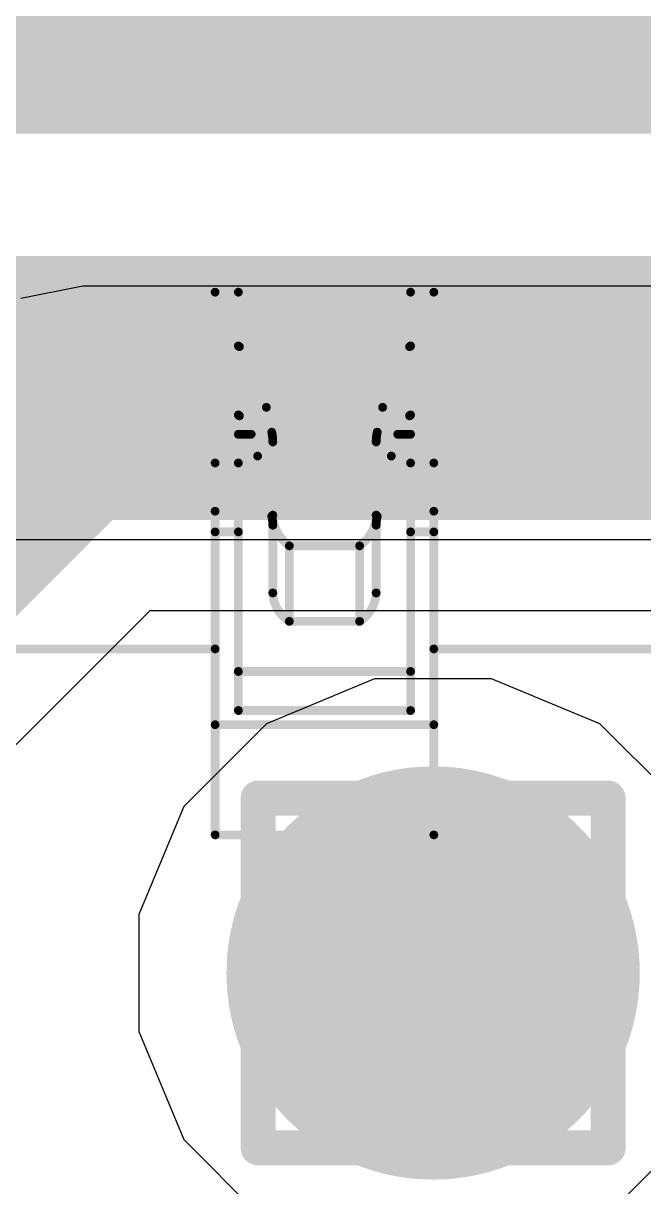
# Model space of a CAD drawing. Header units: inches. Extents: x -11 to 5433, y -4 to 5447.
# Drawn here: x 8.778 to 9.678, y 28.544 to 30.233 of the extents above; entities that cross this region are included whole.
import ezdxf

# ---------------------------------------------------------------- set-up
doc = ezdxf.new("R2010")
doc.units = ezdxf.units.IN
for name, color, linetype in [('Bottom Layer', 5, 'Continuous'), ('Drill Drawing', 1, 'Continuous'), ('Ground', 16, 'Continuous'), ('Mechanical 4', 56, 'Continuous'), ('Power', 76, 'Continuous'), ('Top Layer', 1, 'Continuous'), ('Via Holes', 16, 'Continuous')]:
    doc.layers.add(name, color=color, linetype=linetype)

msp = doc.modelspace()

# ---------------------------------------------------------------- hatches: boundary and pattern name
at = {"layer": 'Bottom Layer'}
h = msp.add_hatch(color=5, dxfattribs=at)
edge = h.paths.add_edge_path()
edge.add_arc((9.3726, 28.8544), 0.3, 0, 360)
at = {"layer": 'Ground'}
h = msp.add_hatch(color=16, dxfattribs=at)
edge = h.paths.add_edge_path()
edge.add_arc((9.3726, 28.8544), 0.3, 0, 360)
at = {"layer": 'Power'}
h = msp.add_hatch(color=76, dxfattribs=at)
edge = h.paths.add_edge_path()
edge.add_arc((9.3726, 28.8544), 0.3, 0, 360)
at = {"layer": 'Top Layer'}
h = msp.add_hatch(color=1, dxfattribs=at)
edge = h.paths.add_edge_path()
edge.add_arc((9.3726, 28.8544), 0.3, 0, 360)
at = {"layer": 'Via Holes'}
h = msp.add_hatch(color=7, dxfattribs=at)
edge = h.paths.add_edge_path()
edge.add_arc((9.3726, 28.8544), 0.15, 0, 360)

# ---------------------------------------------------------------- linework, layer by layer
at = {"layer": 'Bottom Layer'}
msp.add_line((5.6124, 29.4837), (14.1753, 29.4837), dxfattribs=at)
for points in [[(7.9898, 30.2128, 0.2794, 0.2794, 0), (14.4773, 30.2128, 0.2794, 0.2794, 0)], [(5.3419, 29.7556, 0.2794, 0.2794, 0), (14.288, 29.7556, 0.2794, 0.2794, 0)]]:
    msp.add_lwpolyline(points, format="xyseb", dxfattribs=at)
at = {"layer": 'Drill Drawing'}
for points in [[(9.1186, 29.1084, 0.0508, 0.0508, 0), (9.6266, 29.1084, 0.0508, 0.0508, 0)], [(9.1186, 28.6004, 0.0508, 0.0508, 0), (9.1186, 29.1084, 0.0508, 0.0508, 0)], [(9.6266, 28.6004, 0.0508, 0.0508, 0), (9.6266, 29.1084, 0.0508, 0.0508, 0)], [(9.2202, 29.0068, 0.0508, 0.0508, 0), (9.525, 29.0068, 0.0508, 0.0508, 0)], [(9.2202, 28.702, 0.0508, 0.0508, 0), (9.2202, 29.0068, 0.0508, 0.0508, 0)], [(9.525, 28.702, 0.0508, 0.0508, 0), (9.525, 29.0068, 0.0508, 0.0508, 0)], [(9.2202, 28.702, 0.0508, 0.0508, 0), (9.525, 28.702, 0.0508, 0.0508, 0)], [(9.1186, 28.6004, 0.0508, 0.0508, 0), (9.6266, 28.6004, 0.0508, 0.0508, 0)]]:
    msp.add_lwpolyline(points, format="xyseb", dxfattribs=at)
for points in [[(9.1059, 29.1084, 0.0254, 0.0254, 1), (9.1313, 29.1084, 0.0254, 0.0254, 1)], [(9.1059, 29.1084, 0.0254, 0.0254, 1), (9.1313, 29.1084, 0.0254, 0.0254, 1)], [(9.6139, 29.1084, 0.0254, 0.0254, 1), (9.6393, 29.1084, 0.0254, 0.0254, 1)], [(9.6139, 29.1084, 0.0254, 0.0254, 1), (9.6393, 29.1084, 0.0254, 0.0254, 1)], [(9.2075, 29.0068, 0.0254, 0.0254, 1), (9.2329, 29.0068, 0.0254, 0.0254, 1)], [(9.2075, 29.0068, 0.0254, 0.0254, 1), (9.2329, 29.0068, 0.0254, 0.0254, 1)], [(9.5123, 29.0068, 0.0254, 0.0254, 1), (9.5377, 29.0068, 0.0254, 0.0254, 1)], [(9.5123, 29.0068, 0.0254, 0.0254, 1), (9.5377, 29.0068, 0.0254, 0.0254, 1)], [(9.2075, 28.702, 0.0254, 0.0254, 1), (9.2329, 28.702, 0.0254, 0.0254, 1)], [(9.2075, 28.702, 0.0254, 0.0254, 1), (9.2329, 28.702, 0.0254, 0.0254, 1)], [(9.5123, 28.702, 0.0254, 0.0254, 1), (9.5377, 28.702, 0.0254, 0.0254, 1)], [(9.5123, 28.702, 0.0254, 0.0254, 1), (9.5377, 28.702, 0.0254, 0.0254, 1)], [(9.1059, 28.6004, 0.0254, 0.0254, 1), (9.1313, 28.6004, 0.0254, 0.0254, 1)], [(9.1059, 28.6004, 0.0254, 0.0254, 1), (9.1313, 28.6004, 0.0254, 0.0254, 1)], [(9.6139, 28.6004, 0.0254, 0.0254, 1), (9.6393, 28.6004, 0.0254, 0.0254, 1)], [(9.6139, 28.6004, 0.0254, 0.0254, 1), (9.6393, 28.6004, 0.0254, 0.0254, 1)]]:
    msp.add_lwpolyline(points, format="xyseb", close=True, dxfattribs=at)
at = {"layer": 'Ground'}
for p, q in [((8.8643, 29.8514), (8.7742, 29.8335)), ((21.2601, 29.8514), (8.8643, 29.8514)), ((7.6125, 28.0315), (8.9617, 29.3807)), ((8.9617, 29.3807), (21.1627, 29.3807))]:
    msp.add_line(p, q, dxfattribs=at)
for points in [[(7.1882, 27.94, 0.2076, 0.2076, 0), (8.8643, 29.6161, 0.2076, 0.2076, 0)], [(8.8643, 29.6161, 0.2076, 0.2076, 0), (21.2601, 29.6161, 0.2076, 0.2076, 0)]]:
    msp.add_lwpolyline(points, format="xyseb", dxfattribs=at)
msp.add_lwpolyline([(8.8124, 29.6161, 0.1038, 0.1038, 1), (8.9162, 29.6161, 0.1038, 0.1038, 1)], format="xyseb", close=True, dxfattribs=at)
msp.add_lwpolyline([(8.8124, 29.6161, 0.1038, 0.1038, 1), (8.9162, 29.6161, 0.1038, 0.1038, 1)], format="xyseb", close=True, dxfattribs=at)
at = {"layer": 'Mechanical 4'}
for points in [[(9.0562, 29.8429, 0.0127, 0.0127, 0), (9.3737, 29.8429, 0.0127, 0.0127, 0)], [(9.0562, 29.0549, 0.0127, 0.0127, 0), (9.0562, 29.8429, 0.0127, 0.0127, 0)], [(9.0899, 29.2355, 0.0127, 0.0127, 0), (9.0899, 29.8429, 0.0127, 0.0127, 0)], [(9.3399, 29.2355, 0.0127, 0.0127, 0), (9.3399, 29.8429, 0.0127, 0.0127, 0)], [(9.3737, 29.0549, 0.0127, 0.0127, 0), (9.3737, 29.8429, 0.0127, 0.0127, 0)], [(9.0899, 29.7649, 0.0127, 0.0127, 0), (9.3399, 29.7649, 0.0127, 0.0127, 0)], [(9.09, 29.7646, 0.0127, 0.0127, -0.032605), (9.0899, 29.7647, 0.0127, 0.0127, 0)], [(9.0901, 29.7645, 0.0127, 0.0127, -0.028288), (9.09, 29.7646, 0.0127, 0.0127, 0)], [(9.0902, 29.7645, 0.0127, 0.0127, -0.026751), (9.0901, 29.7645, 0.0127, 0.0127, 0)], [(9.0903, 29.7644, 0.0127, 0.0127, -0.021994), (9.0902, 29.7645, 0.0127, 0.0127, 0)], [(9.0905, 29.7643, 0.0127, 0.0127, -0.016687), (9.0903, 29.7644, 0.0127, 0.0127, 0)], [(9.0907, 29.7642, 0.0127, 0.0127, -0.009376), (9.0905, 29.7643, 0.0127, 0.0127, 0)], [(9.0909, 29.7641, 0.0127, 0.0127, -0.005205), (9.0907, 29.7642, 0.0127, 0.0127, 0)], [(9.0909, 29.7641, 0.0127, 0.0127, 0), (9.0912, 29.7639, 0.0127, 0.0127, 0)], [(9.0912, 29.7639, 0.0127, 0.0127, 0), (9.0914, 29.7638, 0.0127, 0.0127, 0)], [(9.0914, 29.6634, 0.0127, 0.0127, 0), (9.0914, 29.7638, 0.0127, 0.0127, 0)], [(9.0914, 29.7638, 0.0127, 0.0127, -0.179894), (9.1305, 29.6757, 0.0127, 0.0127, 0)], [(9.2993, 29.6757, 0.0127, 0.0127, -0.179894), (9.3384, 29.7638, 0.0127, 0.0127, 0)], [(9.3384, 29.7638, 0.0127, 0.0127, 0), (9.3389, 29.7641, 0.0127, 0.0127, 0)], [(9.3384, 29.6634, 0.0127, 0.0127, 0), (9.3384, 29.7638, 0.0127, 0.0127, 0)], [(9.3389, 29.7641, 0.0127, 0.0127, 0), (9.3391, 29.7642, 0.0127, 0.0127, 0)], [(9.3393, 29.7643, 0.0127, 0.0127, -0.00707), (9.3391, 29.7642, 0.0127, 0.0127, 0)], [(9.3395, 29.7644, 0.0127, 0.0127, -0.012209), (9.3393, 29.7643, 0.0127, 0.0127, 0)], [(9.3397, 29.7645, 0.0127, 0.0127, -0.02262), (9.3395, 29.7644, 0.0127, 0.0127, 0)], [(9.3398, 29.7645, 0.0127, 0.0127, -0.031881), (9.3397, 29.7645, 0.0127, 0.0127, 0)], [(9.3398, 29.7646, 0.0127, 0.0127, -0.037446), (9.3398, 29.7645, 0.0127, 0.0127, 0)], [(9.3399, 29.7647, 0.0127, 0.0127, -0.013234), (9.3399, 29.7647, 0.0127, 0.0127, 0)], [(9.3399, 29.7647, 0.0127, 0.0127, -0.032689), (9.3398, 29.7646, 0.0127, 0.0127, 0)], [(9.1305, 29.6757, 0.0127, 0.0127, 0), (9.2993, 29.6757, 0.0127, 0.0127, 0)], [(9.1305, 29.6757, 0.0127, 0.0127, 0), (9.1384, 29.6396, 0.0127, 0.0127, 0)], [(9.2914, 29.6396, 0.0127, 0.0127, 0), (9.2993, 29.6757, 0.0127, 0.0127, 0)], [(9.09, 29.6645, 0.0127, 0.0127, -0.028597), (9.0899, 29.6647, 0.0127, 0.0127, 0)], [(9.0902, 29.6643, 0.0127, 0.0127, -0.054321), (9.09, 29.6645, 0.0127, 0.0127, 0)], [(9.0903, 29.6642, 0.0127, 0.0127, -0.023386), (9.0902, 29.6643, 0.0127, 0.0127, 0)], [(9.0905, 29.6641, 0.0127, 0.0127, -0.018562), (9.0903, 29.6642, 0.0127, 0.0127, 0)], [(9.0907, 29.6639, 0.0127, 0.0127, -0.010737), (9.0905, 29.6641, 0.0127, 0.0127, 0)], [(9.0909, 29.6638, 0.0127, 0.0127, -0.006055), (9.0907, 29.6639, 0.0127, 0.0127, 0)], [(9.0909, 29.6638, 0.0127, 0.0127, 0), (9.0912, 29.6636, 0.0127, 0.0127, 0)], [(9.0912, 29.6636, 0.0127, 0.0127, 0), (9.0914, 29.6634, 0.0127, 0.0127, 0)], [(9.0914, 29.6634, 0.0127, 0.0127, -0.162591), (9.1179, 29.6049, 0.0127, 0.0127, 0)], [(9.3119, 29.6049, 0.0127, 0.0127, -0.162591), (9.3384, 29.6634, 0.0127, 0.0127, 0)], [(9.3384, 29.6634, 0.0127, 0.0127, 0), (9.3389, 29.6638, 0.0127, 0.0127, 0)], [(9.3391, 29.6639, 0.0127, 0.0127, -0.004821), (9.3389, 29.6638, 0.0127, 0.0127, 0)], [(9.3393, 29.664, 0.0127, 0.0127, -0.00812), (9.3391, 29.6639, 0.0127, 0.0127, 0)], [(9.3395, 29.6642, 0.0127, 0.0127, -0.013729), (9.3393, 29.664, 0.0127, 0.0127, 0)], [(9.3397, 29.6643, 0.0127, 0.0127, -0.024462), (9.3395, 29.6642, 0.0127, 0.0127, 0)], [(9.3398, 29.6644, 0.0127, 0.0127, -0.032319), (9.3397, 29.6643, 0.0127, 0.0127, 0)], [(9.3398, 29.6645, 0.0127, 0.0127, -0.035041), (9.3398, 29.6644, 0.0127, 0.0127, 0)], [(9.3399, 29.6647, 0.0127, 0.0127, -0.011022), (9.3399, 29.6646, 0.0127, 0.0127, 0)], [(9.3399, 29.6646, 0.0127, 0.0127, -0.028404), (9.3398, 29.6645, 0.0127, 0.0127, 0)], [(9.0899, 29.6366, 0.0127, 0.0127, 0), (9.1086, 29.6366, 0.0127, 0.0127, 0)], [(9.1384, 29.5177, 0.0127, 0.0127, 0), (9.1384, 29.6396, 0.0127, 0.0127, 0)], [(9.1384, 29.6396, 0.0127, 0.0127, -0.053658), (9.1399, 29.6255, 0.0127, 0.0127, 0)], [(9.1399, 29.4062, 0.0127, 0.0127, 0), (9.1399, 29.6255, 0.0127, 0.0127, 0)], [(9.2899, 29.6255, 0.0127, 0.0127, -0.053658), (9.2914, 29.6396, 0.0127, 0.0127, 0)], [(9.2899, 29.4062, 0.0127, 0.0127, 0), (9.2899, 29.6255, 0.0127, 0.0127, 0)], [(9.2914, 29.5177, 0.0127, 0.0127, 0), (9.2914, 29.6396, 0.0127, 0.0127, 0)], [(9.3212, 29.6366, 0.0127, 0.0127, 0), (9.3399, 29.6366, 0.0127, 0.0127, 0)], [(9.0562, 29.5949, 0.0127, 0.0127, 0), (9.0899, 29.5949, 0.0127, 0.0127, 0)], [(9.1179, 29.6049, 0.0127, 0.0127, 0), (9.1384, 29.5177, 0.0127, 0.0127, 0)], [(9.2914, 29.5177, 0.0127, 0.0127, 0), (9.3119, 29.6049, 0.0127, 0.0127, 0)], [(9.3399, 29.5949, 0.0127, 0.0127, 0), (9.3737, 29.5949, 0.0127, 0.0127, 0)], [(8.7387, 29.5249, 0.0127, 0.0127, 0), (9.0562, 29.5249, 0.0127, 0.0127, 0)], [(9.3737, 29.5249, 0.0127, 0.0127, 0), (9.6912, 29.5249, 0.0127, 0.0127, 0)], [(9.1384, 29.5177, 0.0127, 0.0127, -0.057864), (9.1399, 29.5046, 0.0127, 0.0127, 0)], [(9.1639, 29.4746, 0.0127, 0.0127, -0.23748), (9.1399, 29.5192, 0.0127, 0.0127, 0)], [(9.2899, 29.5192, 0.0127, 0.0127, -0.23748), (9.2659, 29.4746, 0.0127, 0.0127, 0)], [(9.2899, 29.5046, 0.0127, 0.0127, -0.057864), (9.2914, 29.5177, 0.0127, 0.0127, 0)], [(9.0562, 29.4949, 0.0127, 0.0127, 0), (9.0899, 29.4949, 0.0127, 0.0127, 0)], [(9.3399, 29.4949, 0.0127, 0.0127, 0), (9.3737, 29.4949, 0.0127, 0.0127, 0)], [(9.1639, 29.4746, 0.0127, 0.0127, 0), (9.2659, 29.4746, 0.0127, 0.0127, 0)], [(9.1639, 29.3649, 0.0127, 0.0127, 0), (9.1639, 29.4746, 0.0127, 0.0127, 0)], [(9.2659, 29.3649, 0.0127, 0.0127, 0), (9.2659, 29.4746, 0.0127, 0.0127, 0)], [(9.1639, 29.3649, 0.0127, 0.0127, -0.247377), (9.1399, 29.4062, 0.0127, 0.0127, 0)], [(9.2899, 29.4062, 0.0127, 0.0127, -0.247377), (9.2659, 29.3649, 0.0127, 0.0127, 0)], [(9.1639, 29.3649, 0.0127, 0.0127, 0), (9.2659, 29.3649, 0.0127, 0.0127, 0)], [(8.7387, 29.3249, 0.0127, 0.0127, 0), (9.0562, 29.3249, 0.0127, 0.0127, 0)], [(9.3737, 29.3249, 0.0127, 0.0127, 0), (9.6912, 29.3249, 0.0127, 0.0127, 0)], [(9.0899, 29.2922, 0.0127, 0.0127, 0), (9.3399, 29.2922, 0.0127, 0.0127, 0)], [(9.0899, 29.2355, 0.0127, 0.0127, 0), (9.3399, 29.2355, 0.0127, 0.0127, 0)], [(9.0562, 29.2149, 0.0127, 0.0127, 0), (9.3737, 29.2149, 0.0127, 0.0127, 0)], [(9.0562, 29.0549, 0.0127, 0.0127, 0), (9.3737, 29.0549, 0.0127, 0.0127, 0)]]:
    msp.add_lwpolyline(points, format="xyseb", dxfattribs=at)
for points in [[(9.053, 29.8429, 0.00635, 0.00635, 1), (9.0593, 29.8429, 0.00635, 0.00635, 1)], [(9.053, 29.8429, 0.00635, 0.00635, 1), (9.0593, 29.8429, 0.00635, 0.00635, 1)], [(9.0867, 29.8429, 0.00635, 0.00635, 1), (9.0931, 29.8429, 0.00635, 0.00635, 1)], [(9.3367, 29.8429, 0.00635, 0.00635, 1), (9.3431, 29.8429, 0.00635, 0.00635, 1)], [(9.3705, 29.8429, 0.00635, 0.00635, 1), (9.3768, 29.8429, 0.00635, 0.00635, 1)], [(9.3705, 29.8429, 0.00635, 0.00635, 1), (9.3768, 29.8429, 0.00635, 0.00635, 1)], [(9.0867, 29.7649, 0.00635, 0.00635, 1), (9.0931, 29.7649, 0.00635, 0.00635, 1)], [(9.0867, 29.7647, 0.00635, 0.00635, 1), (9.0931, 29.7647, 0.00635, 0.00635, 1)], [(9.0868, 29.7646, 0.00635, 0.00635, 1), (9.0932, 29.7646, 0.00635, 0.00635, 1)], [(9.0868, 29.7646, 0.00635, 0.00635, 1), (9.0932, 29.7646, 0.00635, 0.00635, 1)], [(9.0869, 29.7645, 0.00635, 0.00635, 1), (9.0932, 29.7645, 0.00635, 0.00635, 1)], [(9.0869, 29.7645, 0.00635, 0.00635, 1), (9.0932, 29.7645, 0.00635, 0.00635, 1)], [(9.087, 29.7645, 0.00635, 0.00635, 1), (9.0933, 29.7645, 0.00635, 0.00635, 1)], [(9.087, 29.7645, 0.00635, 0.00635, 1), (9.0933, 29.7645, 0.00635, 0.00635, 1)], [(9.0871, 29.7644, 0.00635, 0.00635, 1), (9.0935, 29.7644, 0.00635, 0.00635, 1)], [(9.0871, 29.7644, 0.00635, 0.00635, 1), (9.0935, 29.7644, 0.00635, 0.00635, 1)], [(9.0873, 29.7643, 0.00635, 0.00635, 1), (9.0936, 29.7643, 0.00635, 0.00635, 1)], [(9.0873, 29.7643, 0.00635, 0.00635, 1), (9.0936, 29.7643, 0.00635, 0.00635, 1)], [(9.0875, 29.7642, 0.00635, 0.00635, 1), (9.0938, 29.7642, 0.00635, 0.00635, 1)], [(9.0875, 29.7642, 0.00635, 0.00635, 1), (9.0938, 29.7642, 0.00635, 0.00635, 1)], [(9.0877, 29.7641, 0.00635, 0.00635, 1), (9.0941, 29.7641, 0.00635, 0.00635, 1)], [(9.0877, 29.7641, 0.00635, 0.00635, 1), (9.0941, 29.7641, 0.00635, 0.00635, 1)], [(9.088, 29.7639, 0.00635, 0.00635, 1), (9.0943, 29.7639, 0.00635, 0.00635, 1)], [(9.088, 29.7639, 0.00635, 0.00635, 1), (9.0943, 29.7639, 0.00635, 0.00635, 1)], [(9.0882, 29.7638, 0.00635, 0.00635, 1), (9.0946, 29.7638, 0.00635, 0.00635, 1)], [(9.0882, 29.7638, 0.00635, 0.00635, 1), (9.0946, 29.7638, 0.00635, 0.00635, 1)], [(9.0882, 29.7638, 0.00635, 0.00635, 1), (9.0946, 29.7638, 0.00635, 0.00635, 1)], [(9.3352, 29.7638, 0.00635, 0.00635, 1), (9.3416, 29.7638, 0.00635, 0.00635, 1)], [(9.3352, 29.7638, 0.00635, 0.00635, 1), (9.3416, 29.7638, 0.00635, 0.00635, 1)], [(9.3352, 29.7638, 0.00635, 0.00635, 1), (9.3416, 29.7638, 0.00635, 0.00635, 1)], [(9.3357, 29.7641, 0.00635, 0.00635, 1), (9.3421, 29.7641, 0.00635, 0.00635, 1)], [(9.3357, 29.7641, 0.00635, 0.00635, 1), (9.3421, 29.7641, 0.00635, 0.00635, 1)], [(9.336, 29.7642, 0.00635, 0.00635, 1), (9.3423, 29.7642, 0.00635, 0.00635, 1)], [(9.336, 29.7642, 0.00635, 0.00635, 1), (9.3423, 29.7642, 0.00635, 0.00635, 1)], [(9.3362, 29.7643, 0.00635, 0.00635, 1), (9.3425, 29.7643, 0.00635, 0.00635, 1)], [(9.3362, 29.7643, 0.00635, 0.00635, 1), (9.3425, 29.7643, 0.00635, 0.00635, 1)], [(9.3363, 29.7644, 0.00635, 0.00635, 1), (9.3427, 29.7644, 0.00635, 0.00635, 1)], [(9.3363, 29.7644, 0.00635, 0.00635, 1), (9.3427, 29.7644, 0.00635, 0.00635, 1)], [(9.3365, 29.7645, 0.00635, 0.00635, 1), (9.3428, 29.7645, 0.00635, 0.00635, 1)], [(9.3365, 29.7645, 0.00635, 0.00635, 1), (9.3428, 29.7645, 0.00635, 0.00635, 1)], [(9.3366, 29.7645, 0.00635, 0.00635, 1), (9.3429, 29.7645, 0.00635, 0.00635, 1)], [(9.3366, 29.7645, 0.00635, 0.00635, 1), (9.3429, 29.7645, 0.00635, 0.00635, 1)], [(9.3367, 29.7647, 0.00635, 0.00635, 1), (9.343, 29.7647, 0.00635, 0.00635, 1)], [(9.3367, 29.7647, 0.00635, 0.00635, 1), (9.343, 29.7647, 0.00635, 0.00635, 1)], [(9.3366, 29.7646, 0.00635, 0.00635, 1), (9.343, 29.7646, 0.00635, 0.00635, 1)], [(9.3366, 29.7646, 0.00635, 0.00635, 1), (9.343, 29.7646, 0.00635, 0.00635, 1)], [(9.3367, 29.7649, 0.00635, 0.00635, 1), (9.3431, 29.7649, 0.00635, 0.00635, 1)], [(9.3367, 29.7647, 0.00635, 0.00635, 1), (9.3431, 29.7647, 0.00635, 0.00635, 1)], [(9.1274, 29.6757, 0.00635, 0.00635, 1), (9.1337, 29.6757, 0.00635, 0.00635, 1)], [(9.1274, 29.6757, 0.00635, 0.00635, 1), (9.1337, 29.6757, 0.00635, 0.00635, 1)], [(9.1274, 29.6757, 0.00635, 0.00635, 1), (9.1337, 29.6757, 0.00635, 0.00635, 1)], [(9.2961, 29.6757, 0.00635, 0.00635, 1), (9.3025, 29.6757, 0.00635, 0.00635, 1)], [(9.2961, 29.6757, 0.00635, 0.00635, 1), (9.3025, 29.6757, 0.00635, 0.00635, 1)], [(9.2961, 29.6757, 0.00635, 0.00635, 1), (9.3025, 29.6757, 0.00635, 0.00635, 1)], [(9.0867, 29.6647, 0.00635, 0.00635, 1), (9.0931, 29.6647, 0.00635, 0.00635, 1)], [(9.0868, 29.6645, 0.00635, 0.00635, 1), (9.0932, 29.6645, 0.00635, 0.00635, 1)], [(9.0868, 29.6645, 0.00635, 0.00635, 1), (9.0932, 29.6645, 0.00635, 0.00635, 1)], [(9.087, 29.6643, 0.00635, 0.00635, 1), (9.0933, 29.6643, 0.00635, 0.00635, 1)], [(9.087, 29.6643, 0.00635, 0.00635, 1), (9.0933, 29.6643, 0.00635, 0.00635, 1)], [(9.0871, 29.6642, 0.00635, 0.00635, 1), (9.0935, 29.6642, 0.00635, 0.00635, 1)], [(9.0871, 29.6642, 0.00635, 0.00635, 1), (9.0935, 29.6642, 0.00635, 0.00635, 1)], [(9.0873, 29.6641, 0.00635, 0.00635, 1), (9.0936, 29.6641, 0.00635, 0.00635, 1)], [(9.0873, 29.6641, 0.00635, 0.00635, 1), (9.0936, 29.6641, 0.00635, 0.00635, 1)], [(9.0875, 29.6639, 0.00635, 0.00635, 1), (9.0938, 29.6639, 0.00635, 0.00635, 1)], [(9.0875, 29.6639, 0.00635, 0.00635, 1), (9.0938, 29.6639, 0.00635, 0.00635, 1)], [(9.0877, 29.6638, 0.00635, 0.00635, 1), (9.0941, 29.6638, 0.00635, 0.00635, 1)], [(9.0877, 29.6638, 0.00635, 0.00635, 1), (9.0941, 29.6638, 0.00635, 0.00635, 1)], [(9.088, 29.6636, 0.00635, 0.00635, 1), (9.0943, 29.6636, 0.00635, 0.00635, 1)], [(9.088, 29.6636, 0.00635, 0.00635, 1), (9.0943, 29.6636, 0.00635, 0.00635, 1)], [(9.0882, 29.6634, 0.00635, 0.00635, 1), (9.0946, 29.6634, 0.00635, 0.00635, 1)], [(9.0882, 29.6634, 0.00635, 0.00635, 1), (9.0946, 29.6634, 0.00635, 0.00635, 1)], [(9.0882, 29.6634, 0.00635, 0.00635, 1), (9.0946, 29.6634, 0.00635, 0.00635, 1)], [(9.3352, 29.6634, 0.00635, 0.00635, 1), (9.3416, 29.6634, 0.00635, 0.00635, 1)], [(9.3352, 29.6634, 0.00635, 0.00635, 1), (9.3416, 29.6634, 0.00635, 0.00635, 1)], [(9.3352, 29.6634, 0.00635, 0.00635, 1), (9.3416, 29.6634, 0.00635, 0.00635, 1)], [(9.3357, 29.6638, 0.00635, 0.00635, 1), (9.3421, 29.6638, 0.00635, 0.00635, 1)], [(9.3357, 29.6638, 0.00635, 0.00635, 1), (9.3421, 29.6638, 0.00635, 0.00635, 1)], [(9.336, 29.6639, 0.00635, 0.00635, 1), (9.3423, 29.6639, 0.00635, 0.00635, 1)], [(9.336, 29.6639, 0.00635, 0.00635, 1), (9.3423, 29.6639, 0.00635, 0.00635, 1)], [(9.3362, 29.664, 0.00635, 0.00635, 1), (9.3425, 29.664, 0.00635, 0.00635, 1)], [(9.3362, 29.664, 0.00635, 0.00635, 1), (9.3425, 29.664, 0.00635, 0.00635, 1)], [(9.3363, 29.6642, 0.00635, 0.00635, 1), (9.3427, 29.6642, 0.00635, 0.00635, 1)], [(9.3363, 29.6642, 0.00635, 0.00635, 1), (9.3427, 29.6642, 0.00635, 0.00635, 1)], [(9.3365, 29.6643, 0.00635, 0.00635, 1), (9.3428, 29.6643, 0.00635, 0.00635, 1)], [(9.3365, 29.6643, 0.00635, 0.00635, 1), (9.3428, 29.6643, 0.00635, 0.00635, 1)], [(9.3366, 29.6644, 0.00635, 0.00635, 1), (9.3429, 29.6644, 0.00635, 0.00635, 1)], [(9.3366, 29.6644, 0.00635, 0.00635, 1), (9.3429, 29.6644, 0.00635, 0.00635, 1)], [(9.3367, 29.6646, 0.00635, 0.00635, 1), (9.343, 29.6646, 0.00635, 0.00635, 1)], [(9.3367, 29.6646, 0.00635, 0.00635, 1), (9.343, 29.6646, 0.00635, 0.00635, 1)], [(9.3366, 29.6645, 0.00635, 0.00635, 1), (9.343, 29.6645, 0.00635, 0.00635, 1)], [(9.3366, 29.6645, 0.00635, 0.00635, 1), (9.343, 29.6645, 0.00635, 0.00635, 1)], [(9.3367, 29.6647, 0.00635, 0.00635, 1), (9.3431, 29.6647, 0.00635, 0.00635, 1)], [(9.0867, 29.6366, 0.00635, 0.00635, 1), (9.0931, 29.6366, 0.00635, 0.00635, 1)], [(9.1054, 29.6366, 0.00635, 0.00635, 1), (9.1117, 29.6366, 0.00635, 0.00635, 1)], [(9.1352, 29.6396, 0.00635, 0.00635, 1), (9.1416, 29.6396, 0.00635, 0.00635, 1)], [(9.1352, 29.6396, 0.00635, 0.00635, 1), (9.1416, 29.6396, 0.00635, 0.00635, 1)], [(9.1352, 29.6396, 0.00635, 0.00635, 1), (9.1416, 29.6396, 0.00635, 0.00635, 1)], [(9.1367, 29.6255, 0.00635, 0.00635, 1), (9.1431, 29.6255, 0.00635, 0.00635, 1)], [(9.1367, 29.6255, 0.00635, 0.00635, 1), (9.1431, 29.6255, 0.00635, 0.00635, 1)], [(9.2867, 29.6255, 0.00635, 0.00635, 1), (9.2931, 29.6255, 0.00635, 0.00635, 1)], [(9.2867, 29.6255, 0.00635, 0.00635, 1), (9.2931, 29.6255, 0.00635, 0.00635, 1)], [(9.2882, 29.6396, 0.00635, 0.00635, 1), (9.2946, 29.6396, 0.00635, 0.00635, 1)], [(9.2882, 29.6396, 0.00635, 0.00635, 1), (9.2946, 29.6396, 0.00635, 0.00635, 1)], [(9.2882, 29.6396, 0.00635, 0.00635, 1), (9.2946, 29.6396, 0.00635, 0.00635, 1)], [(9.3181, 29.6366, 0.00635, 0.00635, 1), (9.3244, 29.6366, 0.00635, 0.00635, 1)], [(9.3367, 29.6366, 0.00635, 0.00635, 1), (9.3431, 29.6366, 0.00635, 0.00635, 1)], [(9.053, 29.5949, 0.00635, 0.00635, 1), (9.0593, 29.5949, 0.00635, 0.00635, 1)], [(9.0867, 29.5949, 0.00635, 0.00635, 1), (9.0931, 29.5949, 0.00635, 0.00635, 1)], [(9.1147, 29.6049, 0.00635, 0.00635, 1), (9.121, 29.6049, 0.00635, 0.00635, 1)], [(9.1147, 29.6049, 0.00635, 0.00635, 1), (9.121, 29.6049, 0.00635, 0.00635, 1)], [(9.3088, 29.6049, 0.00635, 0.00635, 1), (9.3151, 29.6049, 0.00635, 0.00635, 1)], [(9.3088, 29.6049, 0.00635, 0.00635, 1), (9.3151, 29.6049, 0.00635, 0.00635, 1)], [(9.3367, 29.5949, 0.00635, 0.00635, 1), (9.3431, 29.5949, 0.00635, 0.00635, 1)], [(9.3705, 29.5949, 0.00635, 0.00635, 1), (9.3768, 29.5949, 0.00635, 0.00635, 1)], [(9.053, 29.5249, 0.00635, 0.00635, 1), (9.0593, 29.5249, 0.00635, 0.00635, 1)], [(9.3705, 29.5249, 0.00635, 0.00635, 1), (9.3768, 29.5249, 0.00635, 0.00635, 1)], [(9.1352, 29.5177, 0.00635, 0.00635, 1), (9.1416, 29.5177, 0.00635, 0.00635, 1)], [(9.1352, 29.5177, 0.00635, 0.00635, 1), (9.1416, 29.5177, 0.00635, 0.00635, 1)], [(9.1352, 29.5177, 0.00635, 0.00635, 1), (9.1416, 29.5177, 0.00635, 0.00635, 1)], [(9.1367, 29.5192, 0.00635, 0.00635, 1), (9.1431, 29.5192, 0.00635, 0.00635, 1)], [(9.2867, 29.5192, 0.00635, 0.00635, 1), (9.2931, 29.5192, 0.00635, 0.00635, 1)], [(9.2882, 29.5177, 0.00635, 0.00635, 1), (9.2946, 29.5177, 0.00635, 0.00635, 1)], [(9.2882, 29.5177, 0.00635, 0.00635, 1), (9.2946, 29.5177, 0.00635, 0.00635, 1)], [(9.2882, 29.5177, 0.00635, 0.00635, 1), (9.2946, 29.5177, 0.00635, 0.00635, 1)], [(9.053, 29.4949, 0.00635, 0.00635, 1), (9.0593, 29.4949, 0.00635, 0.00635, 1)], [(9.0867, 29.4949, 0.00635, 0.00635, 1), (9.0931, 29.4949, 0.00635, 0.00635, 1)], [(9.1367, 29.5046, 0.00635, 0.00635, 1), (9.1431, 29.5046, 0.00635, 0.00635, 1)], [(9.2867, 29.5046, 0.00635, 0.00635, 1), (9.2931, 29.5046, 0.00635, 0.00635, 1)], [(9.3367, 29.4949, 0.00635, 0.00635, 1), (9.3431, 29.4949, 0.00635, 0.00635, 1)], [(9.3705, 29.4949, 0.00635, 0.00635, 1), (9.3768, 29.4949, 0.00635, 0.00635, 1)], [(9.1607, 29.4746, 0.00635, 0.00635, 1), (9.1671, 29.4746, 0.00635, 0.00635, 1)], [(9.1607, 29.4746, 0.00635, 0.00635, 1), (9.1671, 29.4746, 0.00635, 0.00635, 1)], [(9.1607, 29.4746, 0.00635, 0.00635, 1), (9.1671, 29.4746, 0.00635, 0.00635, 1)], [(9.2627, 29.4746, 0.00635, 0.00635, 1), (9.2691, 29.4746, 0.00635, 0.00635, 1)], [(9.2627, 29.4746, 0.00635, 0.00635, 1), (9.2691, 29.4746, 0.00635, 0.00635, 1)], [(9.2627, 29.4746, 0.00635, 0.00635, 1), (9.2691, 29.4746, 0.00635, 0.00635, 1)], [(9.1367, 29.4062, 0.00635, 0.00635, 1), (9.1431, 29.4062, 0.00635, 0.00635, 1)], [(9.1367, 29.4062, 0.00635, 0.00635, 1), (9.1431, 29.4062, 0.00635, 0.00635, 1)], [(9.2867, 29.4062, 0.00635, 0.00635, 1), (9.2931, 29.4062, 0.00635, 0.00635, 1)], [(9.2867, 29.4062, 0.00635, 0.00635, 1), (9.2931, 29.4062, 0.00635, 0.00635, 1)], [(9.1607, 29.3649, 0.00635, 0.00635, 1), (9.1671, 29.3649, 0.00635, 0.00635, 1)], [(9.1607, 29.3649, 0.00635, 0.00635, 1), (9.1671, 29.3649, 0.00635, 0.00635, 1)], [(9.1607, 29.3649, 0.00635, 0.00635, 1), (9.1671, 29.3649, 0.00635, 0.00635, 1)], [(9.2627, 29.3649, 0.00635, 0.00635, 1), (9.2691, 29.3649, 0.00635, 0.00635, 1)], [(9.2627, 29.3649, 0.00635, 0.00635, 1), (9.2691, 29.3649, 0.00635, 0.00635, 1)], [(9.2627, 29.3649, 0.00635, 0.00635, 1), (9.2691, 29.3649, 0.00635, 0.00635, 1)], [(9.053, 29.3249, 0.00635, 0.00635, 1), (9.0593, 29.3249, 0.00635, 0.00635, 1)], [(9.3705, 29.3249, 0.00635, 0.00635, 1), (9.3768, 29.3249, 0.00635, 0.00635, 1)], [(9.0867, 29.2922, 0.00635, 0.00635, 1), (9.0931, 29.2922, 0.00635, 0.00635, 1)], [(9.3367, 29.2922, 0.00635, 0.00635, 1), (9.3431, 29.2922, 0.00635, 0.00635, 1)], [(9.0867, 29.2355, 0.00635, 0.00635, 1), (9.0931, 29.2355, 0.00635, 0.00635, 1)], [(9.0867, 29.2355, 0.00635, 0.00635, 1), (9.0931, 29.2355, 0.00635, 0.00635, 1)], [(9.3367, 29.2355, 0.00635, 0.00635, 1), (9.3431, 29.2355, 0.00635, 0.00635, 1)], [(9.3367, 29.2355, 0.00635, 0.00635, 1), (9.3431, 29.2355, 0.00635, 0.00635, 1)], [(9.053, 29.2149, 0.00635, 0.00635, 1), (9.0593, 29.2149, 0.00635, 0.00635, 1)], [(9.3705, 29.2149, 0.00635, 0.00635, 1), (9.3768, 29.2149, 0.00635, 0.00635, 1)], [(9.053, 29.0549, 0.00635, 0.00635, 1), (9.0593, 29.0549, 0.00635, 0.00635, 1)], [(9.053, 29.0549, 0.00635, 0.00635, 1), (9.0593, 29.0549, 0.00635, 0.00635, 1)], [(9.3705, 29.0549, 0.00635, 0.00635, 1), (9.3768, 29.0549, 0.00635, 0.00635, 1)], [(9.3705, 29.0549, 0.00635, 0.00635, 1), (9.3768, 29.0549, 0.00635, 0.00635, 1)]]:
    msp.add_lwpolyline(points, format="xyseb", close=True, dxfattribs=at)
at = {"layer": 'Power'}
for p, q in [((9.2877, 29.2814), (9.1307, 29.2164)), ((9.4575, 29.2814), (9.2877, 29.2814)), ((9.6145, 29.2164), (9.4575, 29.2814)), ((9.1307, 29.2164), (9.0106, 29.0963)), ((9.7346, 29.0963), (9.6145, 29.2164)), ((9.0106, 29.0963), (8.9456, 28.9393)), ((8.9456, 28.9393), (8.9456, 28.7695)), ((8.9456, 28.7695), (9.0106, 28.6125)), ((9.0106, 28.6125), (9.1307, 28.4924)), ((9.6145, 28.4924), (9.7346, 28.6125))]:
    msp.add_line(p, q, dxfattribs=at)
at = {"layer": 'Top Layer'}
msp.add_line((5.6124, 29.4837), (14.07, 29.4837), dxfattribs=at)
for points in [[(5.3419, 30.2128, 0.2794, 0.2794, 0), (13.8806, 30.2128, 0.2794, 0.2794, 0)], [(5.3419, 29.7556, 0.2794, 0.2794, 0), (14.07, 29.7556, 0.2794, 0.2794, 0)]]:
    msp.add_lwpolyline(points, format="xyseb", dxfattribs=at)

doc.saveas('drawing.dxf')
